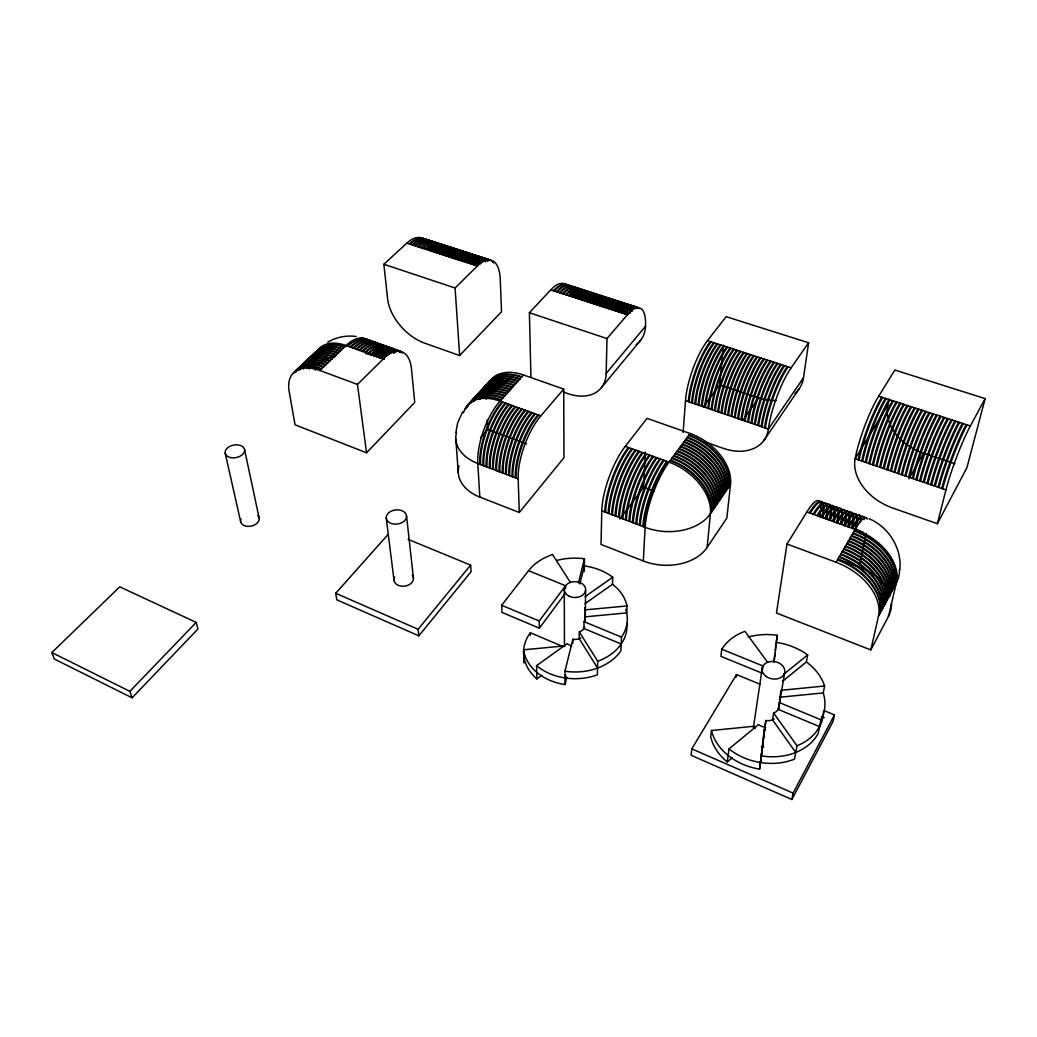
<?xml version="1.0" encoding="UTF-8"?>
<svg xmlns="http://www.w3.org/2000/svg" width="1037" height="1037" viewBox="0 0 1037 1037"><rect width="100%" height="100%" fill="white"/><g stroke="black" fill="none" stroke-linecap="round" stroke-linejoin="round"><path stroke-width="1.5" d="M572.826 643.342L572.839 639.285A10.383 7.894 0.5 0 0 580.837 637.962M584.712 627.204A10.435 7.894 0.5 0 1 579.281 631.87L579.229 638.688L597.558 668.074M584.324 571.556L584.466 558.787A53.263 39.613 0.4 0 0 556.908 560.408M584.803 615.434A10.487 7.907 0.5 0 1 584.051 621.63L583.974 628.513L621.189 644.003M585.153 622.33L585.296 609.86A10.539 7.907 0.5 0 0 584.544 607.812M585.218 622.304L585.607 590.416M579.281 631.87L597.701 661.282L597.403 674.802A51.669 39.458 0.6 0 1 536.57 665.65L536.894 678.885L541.949 675.23M601.784 510.787L601.032 544.451L643.329 560.991A47.08 33.314 3.8 0 0 707.143 547.406L726.846 518.072L730.515 484.357A47.145 32.069 35.2 0 0 690.175 433.505L647.036 418.352L625.259 446.351A47.495 15.011 -69.5 0 0 601.784 510.787L645.118 527.314A48.169 33.327 3.6 0 0 710.423 513.704M563.389 392.038L567.809 393.593A43.411 29.788 41.7 0 0 606.178 373.424L606.995 338.568L627.437 314.691A43.398 14.777 -71.3 0 1 645.52 326.279A41.895 30.138 42 0 1 636.212 344.595M899.857 569.87C902.073 548.43 888.839 526.965 869.045 518.72M585.218 616.821L626.698 612.906L626.996 605.945A52.718 39.562 0.5 0 0 612.504 584.259L612.724 577.22A52.991 39.587 0.5 0 0 584.388 565.917L579.852 584.012M625.765 609.445A52.459 39.536 0.5 0 1 621.461 637.133L620.93 650.808A51.928 39.484 0.5 0 1 564.971 671.224L565.009 684.589A51.409 39.419 0.6 0 1 523.62 649.81L524.074 662.954A50.891 39.354 0.6 0 1 523.931 655.902M619.932 519.018L643.575 487.209L645.338 451.989M643.329 560.991L645.118 527.314A48.052 13.792 -69.4 0 1 669.021 462.152L690.175 433.505M683.124 432.559L685.496 400.619A44.345 12.794 -70.9 0 1 707.467 340.667L726.12 316.674L808.627 342.767L803.481 377.779A43.71 32.782 34.4 0 1 795.003 393.386M703.255 406.906L719.652 384.857L723.411 345.204M707.143 547.406L710.423 513.691L711.693 511.824M760.251 684.342L736.503 674.568L691.809 748.857L691.16 755.312L791.879 799.501L833.087 721.402L834.461 714.895L824.065 710.617M455.891 432.429L457.576 423.135L462.58 411.935M755.169 728.505A10.992 8.607 11.8 0 1 754.158 726.237L711.473 730.515L710.721 737.048A54.715 43.01 11.9 0 0 727.287 761.949L732.174 757.904M767.613 662.28L744.916 631.326A57.398 43.502 10.6 0 0 721.765 649.214L720.935 656.369L761.923 673.104A11.42 8.685 10.8 0 1 762.376 672.443M711.473 730.515A55 43.074 11.8 0 0 759.59 769.104L765.876 720.508A11.109 8.633 11.5 0 0 774.159 719.043M774.095 659.908L774.846 653.53M775.222 650.355L775.974 643.99M774.082 662.384L777.27 635.292A57.087 43.463 10.8 0 0 748.364 637.055M759.59 769.104L760.536 761.08M761.119 756.258L761.495 753.056M762.065 748.234L762.636 743.412M763.219 738.603L763.595 735.389M760.627 762.558L764.826 727.183M736.153 677.174L736.503 674.568M727.287 761.949L728.998 748.883L758.578 724.539A11.057 8.62 11.6 0 0 765.812 727.3M753.393 727.728L762.299 667.556M761.923 673.104L762.986 665.974L721.765 649.214M819.852 516.62A49.828 9.735 -69.1 0 0 806.89 511.954L786.992 544.023L776.467 613.048L870.795 649.914L888.463 616.406L896.396 582.703A51.539 36.023 10.9 0 0 899.416 569.43M777.27 635.292L776.169 642.396A56.776 43.411 10.9 0 1 807.654 654.943L806.384 661.956L782.494 681.335M764.204 731.137L765.876 720.508M779.033 705.614A11.174 8.646 11.3 0 1 773.654 713.093L772.552 719.834L795.742 752.473M779.448 699.949L781.03 690.305L824.609 686.014L823.235 692.936A56.179 43.308 11.2 0 1 820.941 719.808L818.219 733.34A55.583 43.191 11.5 0 1 761.676 755.934M823.235 692.936L779.889 697.214A11.226 8.659 11.2 0 1 779.293 702.542L778.165 709.373L819.567 726.613M778.58 709.243L784.607 672.896M823.572 711.538A55.881 43.243 11.3 0 1 796.986 745.772L794.511 759.11A55.285 43.139 11.6 0 1 728.998 748.883M791.879 799.501L793.098 793.111L834.461 714.895M937.357 523.724L945.951 489.892L855.123 458.756A46.367 8.231 -70 0 1 878.663 396.212L894.879 370.053L985.15 398.623L966.886 467.752L937.357 523.724L892.546 507.949A48.376 34.96 26.2 0 1 855.123 458.756L887.724 405.247L888.968 399.128M890.161 595.769A50.307 35.945 11.4 0 0 859.193 567.122L866.154 533.342M870.795 649.914L878.443 616.328L896.396 582.703A51.396 34.415 28.1 0 0 855.188 529.388A50.45 8.231 -69 0 1 867.217 519.2M565.009 684.589L566.863 676.992M564.996 677.939L565.735 674.906M564.971 671.224L572.839 639.285M578.387 582.937L584.466 558.787M945.951 489.892A47.456 5.6 -69.5 0 1 970.36 425.961L985.15 398.623M908.905 478.913L923.41 453.182A46.574 35.115 24.7 0 1 887.724 405.247M878.443 616.328A52.485 34.13 28.7 0 0 836.107 562.274L855.188 529.388M763.815 440.569L798.775 389.342M730.515 484.357L711.447 512.2A48.039 31.81 35.4 0 0 670.096 460.7M803.481 377.779L768.391 429.033A45.356 32.497 34.8 0 1 723.074 448.269L705.264 441.995M685.496 400.619L768.391 429.033A45.33 10.616 -70.4 0 1 791.127 367.811L808.627 342.767M743.425 419.518L758.682 397.936A43.71 32.782 34.4 0 0 776.117 400.463M570.376 582.405L552.514 554.523A53.548 39.626 0.4 0 0 528.559 570.687L501.662 605.271L502.012 612.426L539.383 628.176L565.593 592.905M539.383 628.176L539.227 621.02L565.567 585.724L528.559 570.687M388.11 534.418L335.703 593.281L336.818 599.84L418.831 635.824L471.083 571.698L470.629 565.1L408.111 539.37M458.989 465.898A44.824 30.54 -2.4 0 0 479.82 497.073L519.304 512.498L563.947 457.706L563.726 389.095L523.504 374.966A45.032 29.295 41.4 0 0 485.99 396.043L484.564 397.625M418.831 635.824L418.105 629.278L470.629 565.1M601.525 387.462L640.62 340.305M606.178 373.424L645.52 326.279M519.304 512.498L518.163 478.9A46.406 17.279 -69.7 0 1 540.821 415.863L563.726 389.095M480.481 437.666L487.74 429.474L487.247 419.92M523.504 374.966L500.067 401.138A45.874 18.329 -69.8 0 0 477.811 463.5L479.82 497.073M530.931 377.403L529.401 312.733L550.79 289.829A42.504 16.579 -71.8 0 1 571.063 296.31M132.088 697.823L197.989 628.94L196.187 622.407L119.748 586.838L51.85 652.545L54.391 659.052L132.088 697.823L129.871 691.355L51.85 652.545M366.554 452.78L414.748 402.421L411.495 369.133A44.371 21.194 -70.1 0 0 383.262 358.958L357.467 384.429L366.554 452.78L295.065 424.833L289.18 391.545A45.226 25.873 45 0 1 319.837 370.455L346.047 345.515A43.891 22.049 -70.2 0 1 375.42 356.119A44.111 27.727 -6.6 0 0 365.996 353.682M459.637 355.51L501.545 311.709L500.21 278.901A41.636 18.225 -72.3 0 0 477.344 265.99L406.88 243.138L383.859 264.266L387.553 298.487A42.089 27.092 46.3 0 0 425.027 343.312L459.637 355.51L455.087 287.988L477.344 265.99M129.871 691.355L196.187 622.407M384.364 359.346L346.047 345.515A44.397 26.249 45.3 0 0 315.118 367.02L313.33 368.705A44.448 26.223 45.3 0 1 344.245 347.226M783.441 674.517L807.654 654.943M536.57 665.65L567.2 643.653A10.331 7.881 0.5 0 0 571.763 645.831M585.101 603.612L612.504 584.259M585.179 596.573L612.724 577.22M327.77 342.171C336.221 337.116 346.41 335.171 356.145 336.481M523.62 649.81L564.504 645.908A10.279 7.881 0.6 0 0 564.659 646.608M585.296 609.86L626.996 605.945M550.79 289.829L627.437 314.691M707.467 340.667L791.127 367.811M878.663 396.212L970.36 425.961M383.859 264.266L455.087 287.988M529.401 312.733L606.995 338.568M719.652 384.857L758.682 397.936M923.41 453.182L954.896 463.733M540.821 415.863L500.067 401.138A45.9 28.984 41.2 0 0 463.474 412.83M625.259 446.351L669.021 462.152A48.078 31.797 35.4 0 1 710.423 513.691M806.89 511.954L863.29 532.305M487.74 429.474L526.589 443.862M643.575 487.209L654.166 491.149M838.116 559.319L859.193 567.122M319.837 370.455L357.467 384.429M786.992 544.023L836.107 562.274M518.163 478.9L477.811 463.5A45.822 30.475 -2.4 0 1 456.552 432.364M821.278 716.515L824.221 717.734M584.051 621.63L621.461 637.133M779.293 702.542L820.941 719.808M501.662 605.271L539.227 621.02M530.413 635.37L530.335 632.751L562.767 646.505M335.703 593.281L418.105 629.278M691.809 748.857L793.098 793.111M773.654 713.093L796.986 745.772M225.185 453.13L240.649 521.65M244.551 449.475L259.12 517.994M334.64 356.067A44.111 27.727 -6.6 0 0 315.118 367.02L315.611 370.183M386.218 517.956L394.06 580.577M406.53 515.946A10.214 7.116 -6.6 0 1 391.843 523.646A10.214 7.116 -6.6 0 1 390.755 511.371A10.214 7.116 -6.6 0 1 406.53 515.946L413.439 578.076M455.826 439.208L458.289 472.729M485.99 396.043L486.159 399.232M565.567 585.724L565.58 588.601M564.284 590.222L564.465 646.012M806.384 661.956A56.478 43.36 11.1 0 1 824.609 686.014M763.75 746.938A10.889 8.581 12.1 0 1 761.43 746.731M764.088 729.75A10.889 8.581 12.1 0 1 765.591 730.113M626.918 623.328A52.187 39.51 0.5 0 1 597.701 661.282M536.894 678.885A51.15 39.393 0.6 0 1 530.335 632.751M412.298 575.237A9.774 7.103 -7 0 1 404.313 586.19A9.774 7.103 -7 0 1 394.643 577.039M257.772 515.57A9.411 6.378 -11.5 0 1 251.084 526.122A9.411 6.378 -11.5 0 1 240.999 518.876M380.631 358.011A44.345 21.258 -70.1 0 1 401.345 351.919M379.879 357.739A44.332 21.271 -70.1 0 1 402.382 353.086M377.624 356.922A44.306 21.323 -70.1 0 1 400.178 352.295M376.872 356.65A44.293 21.336 -70.1 0 1 399.439 352.036M374.629 355.834A44.267 21.388 -70.1 0 1 397.236 351.245M373.877 355.561A44.254 21.414 -70.1 0 1 396.497 350.986M371.635 354.758A44.228 21.466 -70.1 0 1 395.875 352.01M370.883 354.485A44.215 21.479 -70.1 0 1 395.136 351.75M368.653 353.682A44.189 21.531 -70.1 0 1 394.293 353.111M367.902 353.41A44.176 21.557 -70.1 0 1 393.567 352.852M365.672 352.606A44.15 21.608 -70.2 0 1 391.377 352.074M364.92 352.334A44.137 21.621 -70.2 0 1 390.651 351.815M362.691 351.53A44.111 21.673 -70.2 0 1 389.588 353.474M361.952 351.258A44.098 21.686 -70.2 0 1 388.875 353.215M359.722 350.454A44.072 21.738 -70.2 0 1 387.579 355.108M358.983 350.182A44.06 21.751 -70.2 0 1 386.866 354.848M356.754 349.378A44.034 21.803 -70.2 0 1 385.362 356.909M356.015 349.119A44.021 21.829 -70.2 0 1 384.636 356.65M353.798 348.315A43.995 21.881 -70.2 0 1 382.938 358.828M353.06 348.043A43.982 21.894 -70.2 0 1 382.212 358.569M350.843 347.252A43.956 21.946 -70.2 0 1 380.073 357.791M350.104 346.98A43.943 21.958 -70.2 0 1 379.361 357.532M347.888 346.177A43.917 22.01 -70.2 0 1 377.209 356.754M347.149 345.917A43.904 22.023 -70.2 0 1 376.496 356.495M315.131 367.02A44.111 27.701 -6.6 0 1 335.431 355.834M369.846 354.46A44.111 27.701 -6.6 0 1 375.42 356.119M313.835 368.226A44.435 26.223 45.3 0 1 344.764 346.747M311.45 367.15A44.5 26.197 45.2 0 1 342.69 348.704M310.931 367.629A44.513 26.197 45.2 0 1 342.184 349.197M309.402 369.094A44.565 26.171 45.2 0 1 340.629 350.675M308.819 366.592A44.578 26.158 45.2 0 1 340.11 351.167M307.276 368.057A44.63 26.145 45.2 0 1 338.555 352.645M306.758 368.537A44.643 26.132 45.2 0 1 338.023 353.15M305.461 367.098A44.695 26.119 45.2 0 1 336.468 354.628M304.943 367.591A44.708 26.106 45.2 0 1 335.949 355.134M303.374 369.055A44.76 26.081 45.1 0 1 334.381 356.624M303.452 366.761A44.772 26.081 45.1 0 1 333.849 357.117M301.884 368.239A44.824 26.055 45.1 0 1 332.281 358.621M301.365 368.731A44.85 26.055 45.1 0 1 331.762 359.113M299.797 370.209A44.889 26.029 45.1 0 1 330.181 360.617M300.224 368.096A44.915 26.016 45.1 0 1 329.649 361.109M298.643 369.574A44.967 26.003 45.1 0 1 328.068 362.626M298.125 370.066A44.98 25.99 45.1 0 1 327.549 363.119M297.865 369.198A45.032 25.964 45 0 1 325.955 364.635M296.012 372.05A45.045 25.964 45 0 1 325.424 365.141M295.739 371.181A45.097 25.938 45 0 1 323.842 366.657M295.208 371.674A45.109 25.925 45 0 1 323.311 367.163M293.614 373.177A45.161 25.912 45 0 1 321.703 368.679M293.082 373.67A45.174 25.899 45 0 1 321.172 369.185M521.883 376.768A45.097 29.282 41.4 0 0 484.383 397.819L483.929 398.325A45.109 29.269 41.4 0 1 521.43 377.274M482.529 396.821A45.161 29.256 41.4 0 1 520.043 378.829M482.062 397.327A45.174 29.243 41.4 0 1 519.576 379.335M480.987 395.862A45.226 29.23 41.4 0 1 518.189 380.89M480.222 399.362A45.252 29.23 41.4 0 1 517.722 381.409M479.133 397.897A45.304 29.205 41.3 0 1 516.335 382.964M478.666 398.415A45.317 29.205 41.3 0 1 515.869 383.483M477.914 397.028A45.369 29.179 41.3 0 1 514.469 385.051M477.448 397.547A45.382 29.179 41.3 0 1 514.002 385.57M476.048 399.089A45.434 29.153 41.3 0 1 512.589 387.138M475.568 399.595A45.447 29.153 41.3 0 1 512.122 387.657M474.168 401.138A45.498 29.14 41.3 0 1 510.722 389.238M473.689 401.656A45.524 29.127 41.3 0 1 510.256 389.756M473.3 400.425A45.576 29.114 41.3 0 1 508.843 391.338M472.833 400.943A45.589 29.101 41.3 0 1 508.363 391.856M471.407 402.499A45.641 29.088 41.3 0 1 506.95 393.438M470.928 403.017A45.654 29.075 41.3 0 1 506.484 393.969M470.915 401.98A45.706 29.062 41.3 0 1 505.058 395.564M470.448 402.499A45.732 29.049 41.3 0 1 504.591 396.082M467.596 406.66A45.784 29.036 41.3 0 1 503.165 397.677M467.117 407.178A45.797 29.023 41.3 0 1 502.686 398.208M465.691 408.747A45.848 29.01 41.3 0 1 501.26 399.802M465.211 409.265A45.874 28.997 41.3 0 1 500.78 400.334M479.807 464.252A45.9 18.277 -69.8 0 1 502.077 401.863M480.598 464.563A45.913 18.264 -69.8 0 1 502.88 402.162M482.996 465.47A45.952 18.199 -69.8 0 1 505.304 403.03M483.799 465.782A45.952 18.173 -69.8 0 1 506.121 403.328M486.21 466.702A45.991 18.122 -69.8 0 1 508.545 404.197M487.001 467A46.004 18.096 -69.8 0 1 509.348 404.495M489.412 467.92A46.03 18.031 -69.8 0 1 511.785 405.376M490.216 468.231A46.043 18.018 -69.8 0 1 512.589 405.661M492.627 469.152A46.069 17.953 -69.7 0 1 515.026 406.543M493.431 469.463A46.082 17.927 -69.7 0 1 515.843 406.841M495.855 470.383A46.108 17.862 -69.7 0 1 518.28 407.722M496.658 470.694A46.121 17.849 -69.7 0 1 519.096 408.021M499.082 471.615A46.159 17.785 -69.7 0 1 521.546 408.902M499.886 471.926A46.172 17.759 -69.7 0 1 522.363 409.187M502.323 472.846A46.198 17.694 -69.7 0 1 524.813 410.082M503.126 473.157A46.211 17.681 -69.7 0 1 525.629 410.367M505.55 474.078A46.237 17.616 -69.7 0 1 528.079 411.261M506.367 474.389A46.25 17.59 -69.7 0 1 528.896 411.559M508.804 475.322A46.276 17.525 -69.7 0 1 531.359 412.441M509.621 475.633A46.289 17.512 -69.7 0 1 532.175 412.739M512.058 476.566A46.328 17.448 -69.7 0 1 534.638 413.633M512.874 476.877A46.341 17.422 -69.7 0 1 535.468 413.932M515.311 477.798A46.367 17.357 -69.7 0 1 537.931 414.813M516.128 478.109A46.38 17.331 -69.7 0 1 538.76 415.111M604.791 511.941A47.533 14.933 -69.5 0 1 628.292 447.453M605.647 512.265A47.546 14.907 -69.5 0 1 629.148 447.764M608.213 513.25A47.572 14.829 -69.5 0 1 631.753 448.697M609.082 513.574A47.585 14.816 -69.5 0 1 632.622 449.008M611.661 514.559A47.624 14.738 -69.5 0 1 635.227 449.954M612.517 514.883A47.637 14.712 -69.5 0 1 636.096 450.265M615.11 515.869A47.663 14.648 -69.5 0 1 638.714 451.212M615.965 516.206A47.676 14.622 -69.5 0 1 639.583 451.523M618.558 517.191A47.715 14.544 -69.5 0 1 642.201 452.469M619.426 517.515A47.715 14.518 -69.5 0 1 643.07 452.793M622.019 518.513A47.754 14.44 -69.5 0 1 645.688 453.739M622.887 518.837A47.767 14.427 -69.5 0 1 646.569 454.05M625.492 519.835A47.806 14.349 -69.4 0 1 649.188 454.997M626.348 520.159A47.806 14.324 -69.4 0 1 650.069 455.321M628.953 521.157A47.845 14.246 -69.4 0 1 652.701 456.267M629.835 521.494A47.858 14.22 -69.4 0 1 653.582 456.578M632.44 522.479A47.883 14.155 -69.4 0 1 656.214 457.537M633.309 522.817A47.896 14.129 -69.4 0 1 657.095 457.848M635.927 523.815A47.935 14.051 -69.4 0 1 659.739 458.808M636.796 524.152A47.948 14.025 -69.4 0 1 660.621 459.119M639.414 525.15A47.974 13.948 -69.4 0 1 663.265 460.078M640.296 525.487A47.987 13.935 -69.4 0 1 664.147 460.402M642.914 526.485A48.026 13.857 -69.4 0 1 666.804 461.361M643.796 526.822A48.039 13.831 -69.4 0 1 667.685 461.672M670.524 460.117A48.013 31.81 35.4 0 1 711.849 511.604M671.82 458.367A47.961 31.836 35.4 0 1 713.08 509.815M672.248 457.784A47.935 31.836 35.4 0 1 713.482 509.219M673.531 456.047A47.883 31.862 35.4 0 1 714.7 507.43M673.959 455.463A47.858 31.862 35.4 0 1 715.115 506.847M675.243 453.726A47.806 31.875 35.4 0 1 716.334 505.058M675.67 453.156A47.793 31.888 35.4 0 1 716.736 504.475M676.941 451.419A47.728 31.901 35.3 0 1 717.941 502.699M677.368 450.849A47.715 31.914 35.3 0 1 718.343 502.115M678.639 449.125A47.65 31.927 35.3 0 1 719.561 500.34M679.066 448.554A47.637 31.927 35.3 0 1 719.963 499.756M680.337 446.83A47.585 31.953 35.3 0 1 721.169 497.993M680.752 446.26A47.559 31.953 35.3 0 1 721.571 497.41M682.022 444.549A47.508 31.966 35.3 0 1 722.763 495.66M682.437 443.979A47.482 31.978 35.3 0 1 723.165 495.077M683.707 442.268A47.43 31.991 35.3 0 1 724.37 493.327M684.122 441.697A47.417 31.991 35.3 0 1 724.759 492.744M685.379 439.999A47.352 32.017 35.3 0 1 725.965 490.994M685.794 439.429A47.339 32.017 35.3 0 1 726.354 490.41M687.051 437.731A47.274 32.03 35.3 0 1 727.546 488.673M687.466 437.173A47.261 32.043 35.3 0 1 727.948 488.103M688.711 435.475A47.209 32.056 35.2 0 1 729.128 486.366M689.138 434.918A47.183 32.056 35.2 0 1 729.529 485.796M837.468 559.928A52.407 34.156 28.6 0 1 879.726 613.93M837.857 559.254A52.381 34.156 28.6 0 1 880.089 613.243M839.024 557.245A52.317 34.169 28.6 0 1 881.191 611.195M839.4 556.584A52.304 34.182 28.6 0 1 881.554 610.521M840.566 554.588A52.226 34.195 28.5 0 1 882.643 608.473M840.955 553.914A52.213 34.208 28.5 0 1 883.005 607.786M842.109 551.93A52.148 34.221 28.5 0 1 884.094 605.751M842.498 551.269A52.122 34.234 28.5 0 1 884.457 605.077M843.651 549.286A52.057 34.247 28.4 0 1 885.546 603.041M844.027 548.625A52.031 34.247 28.4 0 1 885.896 602.367M845.181 546.642A51.967 34.273 28.4 0 1 886.985 600.345M845.557 545.98A51.941 34.273 28.4 0 1 887.335 599.671M846.698 544.01A51.876 34.286 28.4 0 1 888.411 597.662M847.086 543.362A51.85 34.299 28.3 0 1 888.774 596.988M848.227 541.392A51.785 34.312 28.3 0 1 889.85 594.979M848.603 540.744A51.772 34.325 28.3 0 1 890.2 594.305M849.744 538.786A51.707 34.338 28.3 0 1 891.276 592.308M850.12 538.125A51.681 34.338 28.3 0 1 891.626 591.647M851.247 536.181A51.617 34.364 28.2 0 1 892.688 589.651M851.623 535.533A51.591 34.364 28.2 0 1 893.051 588.99M852.751 533.588A51.526 34.377 28.2 0 1 894.114 586.994M853.127 532.94A51.513 34.39 28.2 0 1 894.464 586.333M854.255 531.009A51.448 34.402 28.1 0 1 895.527 584.349M854.631 530.361A51.422 34.402 28.1 0 1 895.877 583.688M891.47 603.171A50.307 35.945 11.4 0 1 888.463 616.406M852.751 528.507A50.411 8.309 -69 0 1 864.832 518.357M851.766 528.157A50.398 8.335 -69 0 1 864.171 519.537M861.423 520.457A50.372 8.426 -69.1 0 0 848.836 527.107A50.217 8.789 -69.1 0 0 837.17 522.894M860.386 522.415A50.359 8.465 -69.1 0 0 847.864 526.744A50.204 8.827 -69.1 0 0 836.211 522.544M844.948 525.694A50.32 8.555 -69.1 0 1 856.886 526.809M843.975 525.344A50.307 8.581 -69.1 0 1 855.408 529.453M841.059 524.294A50.269 8.672 -69.1 0 1 852.621 528.455M840.087 523.944A50.256 8.698 -69.1 0 1 851.688 528.118M833.307 521.494A50.165 8.918 -69.1 0 1 845.181 525.772M832.335 521.144A50.152 8.944 -69.1 0 1 844.261 525.435M841.474 524.424A50.113 9.035 -69.1 0 0 829.444 520.094A49.957 9.424 -69.1 0 0 816.936 515.583M828.472 519.744A50.1 9.061 -69.1 0 1 840.553 524.1M825.582 518.707A50.074 9.152 -69.1 0 1 837.779 523.089M824.622 518.357A50.061 9.177 -69.1 0 1 836.859 522.765M821.732 517.307A50.022 9.268 -69.1 0 1 834.085 521.754M820.773 516.957A50.009 9.307 -69.1 0 1 833.165 521.43M817.895 515.92A49.97 9.385 -69.1 0 1 830.404 520.431M814.058 514.533A49.919 9.514 -69.1 0 1 826.735 519.096M813.099 514.196A49.906 9.54 -69.1 0 1 826.282 515.778M810.234 513.159A49.867 9.631 -69.1 0 1 823.067 517.774M809.275 512.809A49.854 9.657 -69.1 0 1 822.147 517.45M942.698 488.777A47.417 5.704 -69.5 0 1 967.08 424.898M941.777 488.453A47.417 5.729 -69.5 0 1 966.134 424.6M938.991 487.507A47.378 5.807 -69.5 0 1 963.334 423.679M938.07 487.183A47.365 5.833 -69.6 0 1 962.401 423.381M935.283 486.236A47.339 5.924 -69.6 0 1 959.588 422.474M934.363 485.912A47.326 5.95 -69.6 0 1 958.655 422.176M931.589 484.966A47.287 6.028 -69.6 0 1 955.868 421.255M930.669 484.655A47.274 6.053 -69.6 0 1 954.934 420.957M927.908 483.709A47.248 6.131 -69.6 0 1 952.135 420.05M926.987 483.385A47.235 6.157 -69.6 0 1 951.214 419.752M924.226 482.438A47.196 6.248 -69.6 0 1 948.427 418.844M923.306 482.127A47.196 6.274 -69.6 0 1 947.494 418.546M920.545 481.181A47.158 6.352 -69.6 0 1 944.707 417.639M919.625 480.87A47.145 6.378 -69.6 0 1 943.787 417.341M916.877 479.924A47.119 6.455 -69.7 0 1 941.013 416.446M915.969 479.612A47.106 6.481 -69.7 0 1 940.079 416.148M913.221 478.666A47.067 6.559 -69.7 0 1 937.318 415.241M912.301 478.355A47.054 6.585 -69.7 0 1 936.385 414.943M909.566 477.422A47.028 6.663 -69.7 0 1 933.624 414.048M908.658 477.098A47.015 6.702 -69.7 0 1 932.704 413.75M905.923 476.164A46.976 6.779 -69.7 0 1 929.943 412.856M905.003 475.853A46.976 6.805 -69.7 0 1 929.022 412.557M902.281 474.92A46.937 6.883 -69.7 0 1 926.261 411.663M901.373 474.609A46.924 6.909 -69.7 0 1 925.354 411.365M858.221 459.819A46.406 8.14 -70 0 1 881.8 397.236M859.116 460.13A46.419 8.115 -70 0 1 882.694 397.521M861.786 461.037A46.458 8.037 -69.9 0 1 885.391 398.402M862.68 461.348A46.458 8.011 -69.9 0 1 886.285 398.688M865.351 462.256A46.496 7.933 -69.9 0 1 888.994 399.569M866.245 462.567A46.509 7.907 -69.9 0 1 889.889 399.854M868.928 463.487A46.535 7.842 -69.9 0 1 892.598 400.736M869.823 463.798A46.548 7.816 -69.9 0 1 893.492 401.021M872.506 464.719A46.587 7.739 -69.9 0 1 896.214 401.902M873.4 465.017A46.587 7.713 -69.9 0 1 897.109 402.2M876.084 465.937A46.626 7.635 -69.9 0 1 899.831 403.082M876.978 466.248A46.639 7.609 -69.9 0 1 900.738 403.38M879.674 467.168A46.665 7.531 -69.9 0 1 903.447 404.261M880.582 467.48A46.678 7.505 -69.8 0 1 904.355 404.547M883.278 468.4A46.704 7.428 -69.8 0 1 907.09 405.441M884.172 468.711A46.717 7.402 -69.8 0 1 907.997 405.726M886.881 469.644A46.756 7.324 -69.8 0 1 910.719 406.621M887.789 469.955A46.769 7.298 -69.8 0 1 911.64 406.906M890.498 470.876A46.795 7.22 -69.8 0 1 914.375 407.8M891.392 471.187A46.808 7.194 -69.8 0 1 915.282 408.098M894.114 472.12A46.846 7.116 -69.8 0 1 918.017 408.98M895.022 472.431A46.846 7.09 -69.8 0 1 918.938 409.278M897.731 473.365A46.885 7.013 -69.8 0 1 921.686 410.172M898.638 473.676A46.898 6.987 -69.8 0 1 922.593 410.471M757.827 425.403A45.213 10.901 -70.5 0 1 780.459 364.35M695.646 404.093A44.474 12.535 -70.8 0 1 717.721 343.986M728.544 415.37A44.863 11.679 -70.6 0 1 750.918 354.758M727.715 415.085A44.85 11.692 -70.7 0 1 750.075 354.485M731.876 416.511A44.902 11.588 -70.6 0 1 754.275 355.847M731.046 416.226A44.889 11.614 -70.6 0 1 753.432 355.574M735.194 417.652A44.941 11.498 -70.6 0 1 757.632 356.935M734.365 417.367A44.928 11.524 -70.6 0 1 756.79 356.663M738.538 418.792A44.98 11.407 -70.6 0 1 760.989 358.037M737.696 418.507A44.967 11.433 -70.6 0 1 760.147 357.752M741.87 419.933A45.019 11.316 -70.6 0 1 764.36 359.126M741.04 419.648A45.006 11.342 -70.6 0 1 763.517 358.854M745.214 421.087A45.058 11.238 -70.6 0 1 767.743 360.215M744.385 420.802A45.045 11.251 -70.6 0 1 766.9 359.943M748.571 422.24A45.097 11.148 -70.5 0 1 771.126 361.317M747.729 421.942A45.084 11.174 -70.5 0 1 770.284 361.045M751.929 423.381A45.135 11.057 -70.5 0 1 774.509 362.419M751.086 423.096A45.135 11.083 -70.5 0 1 773.667 362.146M755.299 424.535A45.174 10.966 -70.5 0 1 777.906 363.52M754.456 424.25A45.174 10.992 -70.5 0 1 777.063 363.248M758.669 425.688A45.226 10.876 -70.5 0 1 781.315 364.622M762.039 426.855A45.265 10.785 -70.5 0 1 784.711 365.724M761.197 426.557A45.252 10.811 -70.5 0 1 783.868 365.452M765.423 428.009A45.304 10.694 -70.4 0 1 788.133 366.839M764.58 427.724A45.291 10.72 -70.5 0 1 787.277 366.554M724.409 413.957A44.811 11.783 -70.7 0 1 746.731 353.41M725.239 414.23A44.824 11.757 -70.7 0 1 747.573 353.682M721.091 412.817A44.772 11.874 -70.7 0 1 743.399 352.321M721.921 413.102A44.785 11.848 -70.7 0 1 744.229 352.593M717.798 411.689A44.734 11.951 -70.7 0 1 740.068 351.245M718.615 411.974A44.747 11.938 -70.7 0 1 740.898 351.504M714.493 410.561A44.695 12.042 -70.7 0 1 736.737 350.156M715.323 410.833A44.708 12.016 -70.7 0 1 737.566 350.428M711.201 409.434A44.656 12.133 -70.7 0 1 733.418 349.08M712.03 409.706A44.669 12.107 -70.7 0 1 734.248 349.352M707.921 408.306A44.617 12.211 -70.8 0 1 730.1 348.004M708.738 408.578A44.63 12.198 -70.8 0 1 730.929 348.276M704.641 407.178A44.578 12.301 -70.8 0 1 726.794 346.928M705.458 407.463A44.591 12.275 -70.8 0 1 727.611 347.201M701.362 406.05A44.539 12.379 -70.8 0 1 723.489 345.865M702.179 406.335A44.552 12.366 -70.8 0 1 724.306 346.125M698.095 404.936A44.5 12.47 -70.8 0 1 720.184 344.79M698.912 405.221A44.513 12.444 -70.8 0 1 721.013 345.062M694.842 403.821A44.461 12.548 -70.8 0 1 716.891 343.727M691.575 402.706A44.422 12.638 -70.9 0 1 713.612 342.651M692.392 402.978A44.435 12.613 -70.8 0 1 714.428 342.923M688.335 401.591A44.384 12.716 -70.9 0 1 710.332 341.588M689.138 401.863A44.397 12.703 -70.9 0 1 711.149 341.86M617.676 311.528A43.282 15.011 -71.4 0 1 633.698 308.145M560.2 292.875A42.608 16.359 -71.8 0 1 580.202 299.278M590.623 302.752A42.971 15.659 -71.6 0 1 609.756 308.87M589.859 302.506A42.958 15.672 -71.6 0 1 609.004 308.624M593.695 303.75A43.01 15.581 -71.5 0 1 612.737 309.83M592.918 303.491A42.997 15.594 -71.6 0 1 611.986 309.596M596.768 304.748A43.035 15.503 -71.5 0 1 615.719 310.802M596.003 304.489A43.035 15.529 -71.5 0 1 614.98 310.569M599.853 305.746A43.074 15.438 -71.5 0 1 618.713 311.774M599.075 305.487A43.074 15.451 -71.5 0 1 617.974 311.528M602.938 306.745A43.113 15.361 -71.5 0 1 621.72 312.746M602.16 306.498A43.1 15.386 -71.5 0 1 620.969 312.5M624.715 313.718A43.152 15.283 -71.5 0 0 606.023 307.743A42.919 15.749 -71.6 0 0 586.786 301.508M605.258 307.496A43.139 15.309 -71.5 0 1 623.963 313.485A43.36 14.855 -71.4 0 1 638.766 308.611M609.121 308.754A43.191 15.218 -71.5 0 1 627.722 314.704M608.356 308.507A43.178 15.231 -71.5 0 1 626.97 314.457M612.232 309.765A43.217 15.14 -71.4 0 1 630.431 312.98M611.454 309.506A43.217 15.153 -71.4 0 1 629.679 312.746M615.33 310.763A43.256 15.062 -71.4 0 1 632.285 309.285M614.552 310.517A43.256 15.088 -71.4 0 1 632.207 311.243M618.454 311.774A43.295 14.985 -71.4 0 1 634.463 308.391M621.565 312.785A43.334 14.92 -71.4 0 1 636.459 307.872M620.787 312.539A43.321 14.933 -71.4 0 1 635.694 307.626M624.689 313.809A43.373 14.842 -71.4 0 1 638.299 307.756M587.551 301.754A42.932 15.724 -71.6 0 1 606.775 307.898M583.727 300.51A42.893 15.814 -71.6 0 1 603.067 306.693M584.492 300.756A42.893 15.801 -71.6 0 1 603.806 306.939M580.681 299.524A42.854 15.892 -71.6 0 1 600.099 305.734M581.433 299.771A42.867 15.866 -71.6 0 1 600.838 305.98M577.622 298.539A42.815 15.957 -71.6 0 1 597.131 304.774M578.387 298.786A42.828 15.944 -71.6 0 1 597.869 305.008M574.589 297.541A42.776 16.035 -71.7 0 1 594.175 303.815M575.341 297.788A42.789 16.009 -71.7 0 1 594.914 304.048M571.543 296.556A42.75 16.099 -71.7 0 1 591.22 302.856M572.307 296.802A42.75 16.086 -71.7 0 1 591.958 303.089M568.509 295.571A42.711 16.177 -71.7 0 1 588.277 301.897M569.274 295.817A42.711 16.151 -71.7 0 1 589.016 302.143M565.489 294.599A42.673 16.242 -71.7 0 1 585.335 300.95M566.241 294.832A42.686 16.229 -71.7 0 1 586.074 301.184M562.456 293.614A42.634 16.307 -71.7 0 1 582.405 299.991M563.221 293.86A42.647 16.294 -71.7 0 1 583.131 300.224M559.449 292.628A42.608 16.385 -71.8 0 1 579.463 299.045M556.428 291.656A42.569 16.449 -71.8 0 1 576.533 298.086M557.18 291.903A42.569 16.436 -71.8 0 1 577.272 298.332M553.421 290.684A42.53 16.527 -71.8 0 1 573.617 297.139M554.173 290.917A42.543 16.501 -71.8 0 1 574.342 297.386M474.829 265.174A41.61 18.29 -72.3 0 1 493.573 263.009M474.116 264.941A41.597 18.303 -72.3 0 1 489.879 260.028M471.965 264.241A41.571 18.342 -72.4 0 1 489.347 260.533M471.239 264.02A41.571 18.368 -72.4 0 1 488.647 260.3M469.1 263.32A41.545 18.407 -72.4 0 1 487.947 261.194M468.374 263.087A41.532 18.42 -72.4 0 1 487.247 260.974M466.235 262.387A41.506 18.472 -72.4 0 1 485.135 260.3M465.522 262.154A41.493 18.485 -72.4 0 1 485.666 261.998M463.383 261.467A41.467 18.536 -72.4 0 1 483.566 261.324M462.658 261.233A41.467 18.549 -72.4 0 1 482.866 261.091M460.532 260.533A41.441 18.601 -72.4 0 1 481.803 262.646M459.819 260.3A41.428 18.614 -72.4 0 1 481.116 262.426M479.859 264.241A41.402 18.653 -72.5 0 0 457.68 259.613A41.13 19.159 -72.6 0 0 434.373 252.056M456.967 259.38A41.402 18.679 -72.5 0 1 479.159 264.007M454.841 258.693A41.376 18.718 -72.5 0 1 477.707 266.029M454.128 258.459A41.363 18.731 -72.5 0 1 477.02 265.796M452.002 257.772A41.337 18.783 -72.5 0 1 474.946 265.135M451.289 257.539A41.337 18.796 -72.5 0 1 474.259 264.902M449.164 256.852A41.311 18.847 -72.5 0 1 472.185 264.241M448.464 256.619A41.299 18.86 -72.5 0 1 471.498 264.007M446.338 255.932A41.273 18.899 -72.5 0 1 469.437 263.346M445.638 255.698A41.26 18.912 -72.6 0 1 468.75 263.113M443.512 255.011A41.234 18.964 -72.6 0 1 466.689 262.452M442.812 254.791A41.234 18.977 -72.6 0 1 466.002 262.231M409.304 243.915A40.845 19.69 -72.8 0 1 433.349 251.628M409.991 244.136A40.845 19.664 -72.8 0 1 434.023 251.848M412.065 244.81A40.871 19.625 -72.8 0 1 436.046 252.51M412.765 245.043A40.884 19.612 -72.8 0 1 436.72 252.73M414.839 245.717A40.91 19.573 -72.8 0 1 438.755 253.391M415.539 245.938A40.91 19.547 -72.8 0 1 439.429 253.598M417.613 246.612A40.936 19.509 -72.8 0 1 441.451 254.259M418.313 246.845A40.949 19.496 -72.8 0 1 442.138 254.48M420.4 247.519A40.974 19.457 -72.7 0 1 444.16 255.141M421.1 247.739A40.974 19.431 -72.7 0 1 444.847 255.361M423.187 248.426A41 19.392 -72.7 0 1 446.882 256.022M423.887 248.647A41.013 19.379 -72.7 0 1 447.556 256.243M425.974 249.321A41.039 19.34 -72.7 0 1 449.591 256.904M426.674 249.554A41.039 19.314 -72.7 0 1 450.278 257.124M428.774 250.228A41.065 19.275 -72.7 0 1 452.326 257.785M429.474 250.461A41.078 19.262 -72.7 0 1 453 258.006M431.573 251.135A41.104 19.21 -72.7 0 1 455.049 258.667M432.273 251.369A41.104 19.197 -72.7 0 1 455.736 258.9M435.073 252.276A41.143 19.146 -72.6 0 1 458.458 259.781M437.186 252.963A41.169 19.094 -72.6 0 1 460.519 260.443M437.886 253.184A41.169 19.081 -72.6 0 1 461.193 260.663M439.999 253.871A41.195 19.042 -72.6 0 1 463.254 261.337M440.699 254.104A41.208 19.016 -72.6 0 1 463.941 261.557M406.88 243.138A40.806 19.729 -72.9 0 1 430.99 250.863M766.032 676.344A11.472 8.698 10.6 0 0 784.646 672.754A11.472 8.698 10.6 0 0 769.648 661.71A11.472 8.698 10.6 0 0 766.032 676.344M569.002 596.145A10.707 7.92 0.4 0 0 585.633 590.131A10.707 7.92 0.4 0 0 570.22 582.457A10.707 7.92 0.4 0 0 569.002 596.145M230.46 457.55A9.851 6.365 -10.7 0 0 244.615 449.915A9.851 6.365 -10.7 0 0 229.527 446.532A9.851 6.365 -10.7 0 0 230.46 457.55"/></g></svg>
